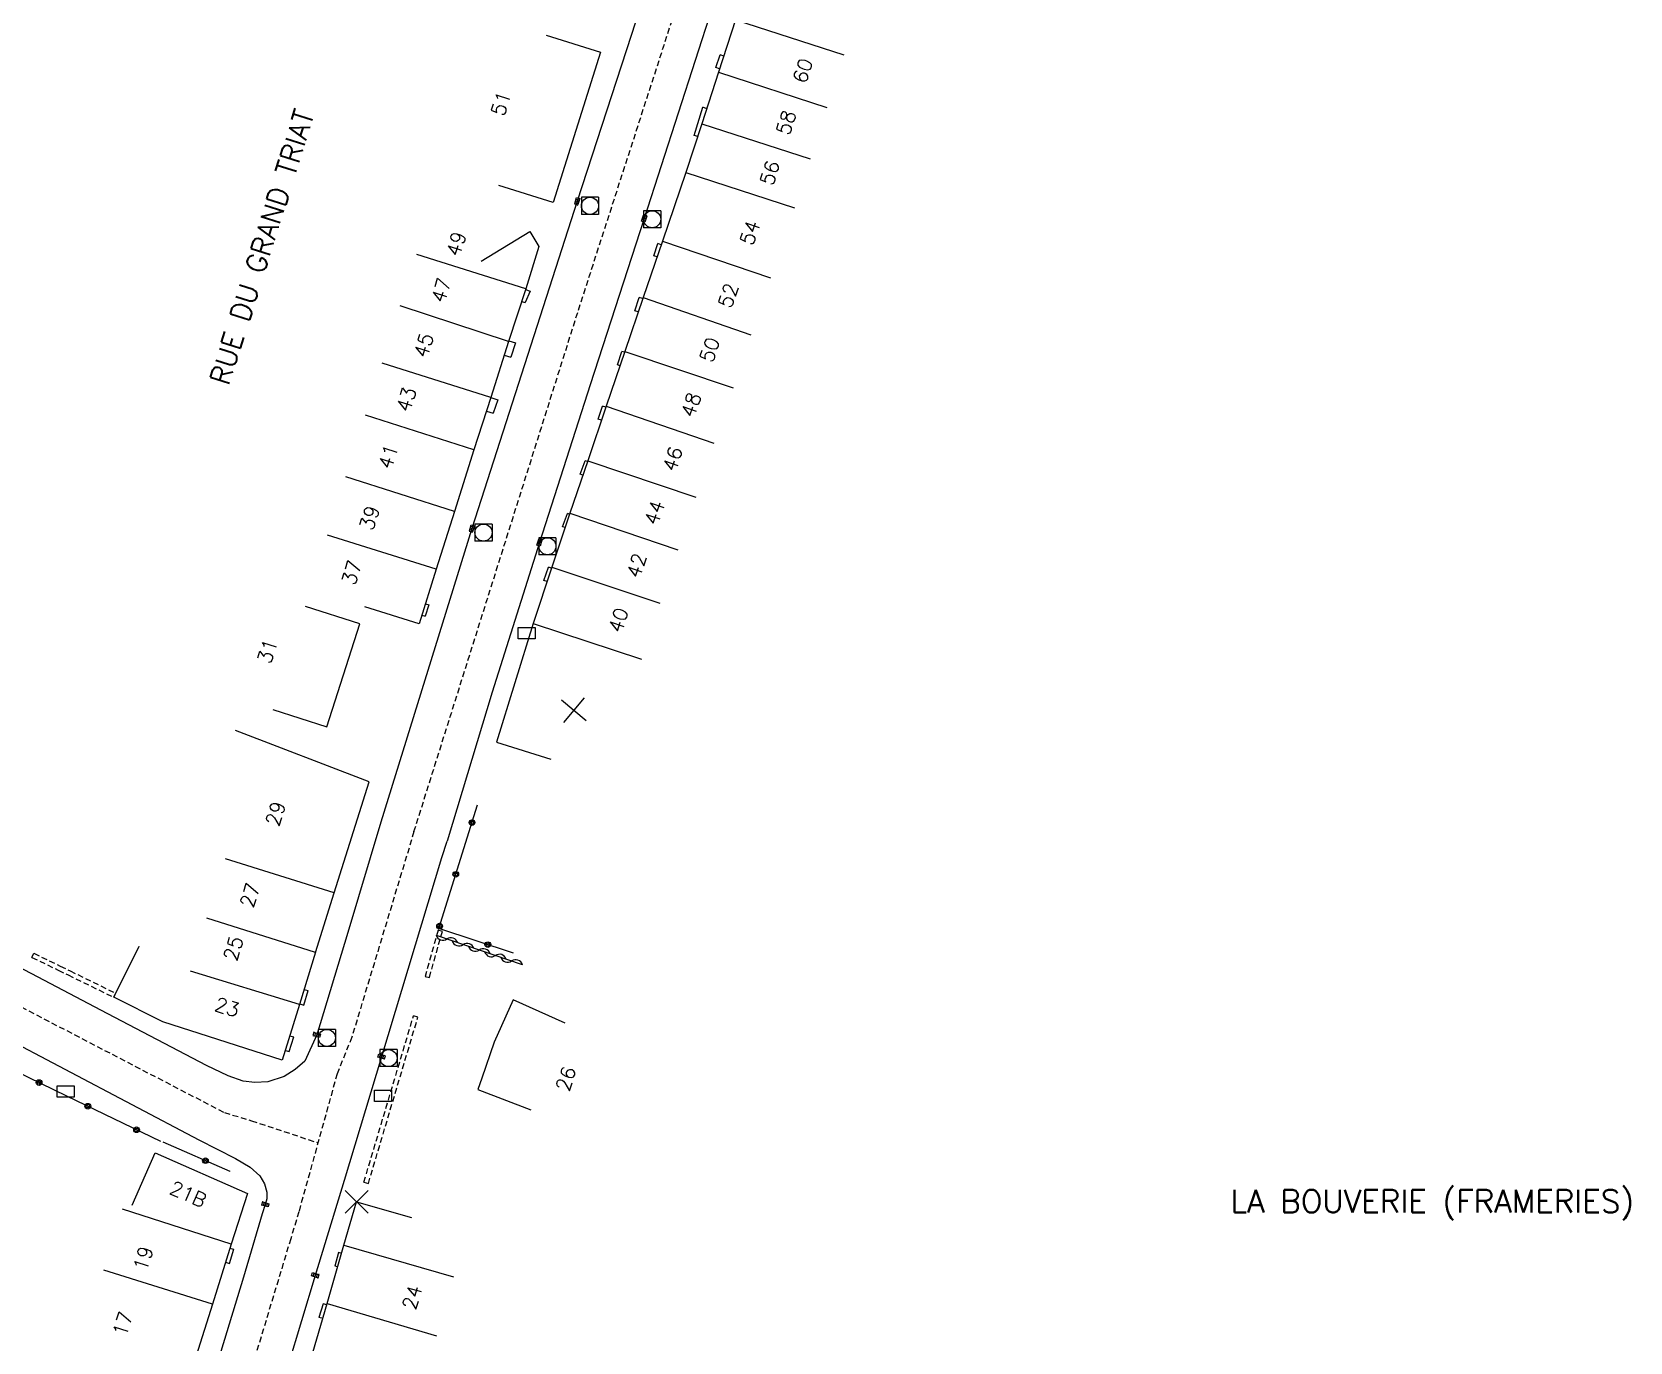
# Model space of a CAD drawing. Header units: millimetres. Extents: x 115000 to 116001, y 121999 to 123001.
# Drawn here: x 115331 to 115471.2, y 122222.1 to 122337 of the extents above; entities that cross this region are included whole.
import ezdxf
from ezdxf.enums import TextEntityAlignment as Align

# ---------------------------------------------------------------- set-up
doc = ezdxf.new("R2010")
doc.units = ezdxf.units.MM
doc.linetypes.add('DASHED', pattern=[0.75, 0.5, -0.25])
doc.layers.get('0').update_dxf_attribs({"linetype": 'CONTINUOUS'})
for name, color, linetype in [('W0001', 6, 'DASHED'), ('W0008', 7, 'CONTINUOUS'), ('W0100', 7, 'CONTINUOUS'), ('W0105', 7, 'CONTINUOUS'), ('W0112', 1, 'DASHED'), ('W0310', 3, 'CONTINUOUS'), ('W0322', 7, 'CONTINUOUS'), ('W0400', 7, 'CONTINUOUS'), ('W0420', 7, 'CONTINUOUS'), ('W0980', 7, 'CONTINUOUS'), ('W0989', 7, 'CONTINUOUS'), ('W0991', 7, 'CONTINUOUS'), ('W1102', 7, 'CONTINUOUS'), ('W1471', 7, 'CONTINUOUS')]:
    doc.layers.add(name, color=color, linetype=linetype)
doc.styles.get("Standard").update_dxf_attribs({"font": 'romans.shx', "width": 0.85})

# ---------------------------------------------------------------- blocks, each defined once
blk = doc.blocks.new('T1471')
at = {"color": 0, "linetype": 'Continuous', "flags": 128}
blk.add_lwpolyline([(-0.75, -0.5), (-0.75, 0.5), (0.75, 0.5), (0.75, -0.5), (-0.75, -0.5)], dxfattribs=at)
blk = doc.blocks.new('t991o')
at = {"color": 0, "linetype": 'Continuous'}
for p, q in [((-1, 1), (1, -1)), ((-1, -1), (1, 1))]:
    blk.add_line(p, q, dxfattribs=at)
blk = doc.blocks.new('T400')
for p, q in [((-0.15, 0.3), (0.15, 0.3)), ((-0.15, -0.25), (-0.15, 0.3)), ((-0.15, 0.15), (0.15, 0.15)), ((-0.15, 0), (0.15, 0)), ((0.15, 0.3), (0.15, -0.25)), ((-0.15, -0.15), (0.15, -0.15)), ((-0.15, -0.25), (-0.15, -0.3)), ((-0.15, -0.3), (0.15, -0.3)), ((0.15, -0.3), (0.15, -0.25))]:
    blk.add_line(p, q)
blk = doc.blocks.new('T420')
for p, q in [((0.75, 0.75), (-0.75, 0.75)), ((-0.75, 0.75), (-0.75, -0.75)), ((0.75, 0.75), (0.75, -0.75)), ((0.75, -0.75), (-0.75, -0.75))]:
    blk.add_line(p, q)
blk.add_ellipse((0, 0), major_axis=(-0.53, 0.53), ratio=1, start_param=3.926991, end_param=10.210176)
blk = doc.blocks.new('t322o')
at = {"color": 0, "linetype": 'Continuous'}
for radius in [0.25, 0.15]:
    blk.add_circle((0, 0), radius, dxfattribs=at)
blk = doc.blocks.new('t310o')
at = {"color": 0, "linetype": 'Continuous'}
for centre, start, end in [((-0.5, 0.38), 216.8699, 323.1304), ((0.5, -0.37), 36.8699, 143.1303)]:
    blk.add_arc(centre, 0.625, start, end, dxfattribs=at)

msp = doc.modelspace()

# ---------------------------------------------------------------- linework, layer by layer
at = {"layer": 'W0001'}
for points in [[(115364.55, 122266.91), (115378.98, 122312.66), (115389.35, 122344.74), (115394.89, 122362.3), (115397.31, 122372.96), (115394.98, 122384.79), (115389.75, 122392.76), (115384.49, 122399.54), (115371.37, 122415.38), (115358.44, 122430.97), (115340.34, 122452.83), (115324.73, 122471.79), (115311.55, 122489.43), (115300.6, 122506.25), (115291.86, 122521.67), (115284.05, 122537.8), (115277.88, 122552.6), (115271.09, 122570.67), (115268.2, 122579.36), (115265.56, 122588.83)], [(115000, 122380.88), (115023.9, 122373.07), (115057.72, 122362.65), (115069.88, 122358.55), (115142, 122339.91), (115152.85, 122335.37), (115173.62, 122329.32), (115181.44, 122327.08), (115187.37, 122325.27), (115192.06, 122323.46), (115196.96, 122321.22), (115205.57, 122316.83), (115221.19, 122308.62), (115247.66, 122294.74), (115282.05, 122276.73), (115324.77, 122254.3), (115347.92, 122242.27), (115350.3, 122241.56), (115356.13, 122239.62)], [(115364.55, 122266.91), (115359.1, 122248.89), (115357.81, 122245.68), (115354.45, 122233.57), (115353.74, 122231.21), (115343.65, 122197.83), (115332.08, 122159.7)]]:
    msp.add_lwpolyline(points, dxfattribs=at)
at = {"layer": 'W0008'}
for points in [[(115407.88, 122375.85), (115406.32, 122375.69), (115404.59, 122375), (115402.49, 122373.26), (115400.89, 122370.63), (115396.69, 122357.67), (115384.75, 122320.7), (115380.02, 122306.09), (115375.56, 122292.28), (115371.41, 122279.14), (115367.45, 122266.08)], [(115387.51, 122348.85), (115383.6, 122336.74), (115378.87, 122322.2), (115369.63, 122293.5), (115361.65, 122267.74)], [(115361.65, 122267.74), (115358.74, 122258.07), (115356.02, 122249.08), (115354.98, 122246.79), (115354.12, 122246.05), (115353.15, 122245.44), (115351.74, 122244.98), (115350.59, 122244.9), (115349.57, 122245.03), (115348.24, 122245.49), (115346.34, 122246.39), (115337.68, 122250.92), (115305.15, 122268.02), (115294.71, 122273.52), (115252.92, 122295.37), (115225.67, 122309.68)], [(115237.9, 122296.43), (115249.87, 122290.2), (115265.98, 122281.77), (115293.35, 122267.39), (115322.13, 122252.28), (115345.69, 122239.89), (115348.89, 122238.25), (115350.17, 122237.49), (115351.03, 122236.73), (115351.45, 122236.01), (115351.65, 122235.3), (115351.64, 122234.71), (115351.5, 122234.22), (115351.24, 122233.38), (115349.6, 122227.84), (115346.88, 122218.92)], [(115335.1, 122159.29), (115337.9, 122168.51), (115339.06, 122172.31), (115339.97, 122175.29), (115341.81, 122181.39), (115342.82, 122184.71), (115344.08, 122188.86), (115348.47, 122203.36), (115348.75, 122204.3), (115351.11, 122212.11), (115355.9, 122228), (115358.45, 122236.33), (115361.72, 122247.2), (115367, 122264.65), (115367.45, 122266.08)]]:
    msp.add_lwpolyline(points, dxfattribs=at)
at = {"layer": 'W0100'}
for points in [[(115405.74, 122361.78), (115400.99, 122363.34), (115398.82, 122356.7), (115397.29, 122351.97), (115395.82, 122347.5), (115394.3, 122342.88), (115392.76, 122338.12), (115391.26, 122333.51), (115389.8, 122328.99), (115388.41, 122324.71), (115386.36, 122318.7), (115384.65, 122313.77), (115383.05, 122309.01), (115381.41, 122304.23), (115379.79, 122299.43), (115378.23, 122294.85), (115376.65, 122290.11), (115375.02, 122285.17), (115371.79, 122274.77), (115376.57, 122273.28)], [(115376.15, 122336.78), (115380.92, 122335.28), (115376.77, 122322.09), (115372, 122323.59)], [(115370.44, 122316.94), (115374.71, 122319.54), (115375.51, 122318.23), (115374.35, 122314.52), (115372.84, 122309.91), (115371.28, 122304.99), (115369.81, 122300.39), (115368.1, 122294.99), (115366.51, 122289.92), (115365, 122285.14), (115360.23, 122286.64)], [(115352.16, 122277.62), (115356.92, 122276.1), (115359.8, 122285.14), (115355.03, 122286.66)], [(115355.92, 122256.32), (115357.55, 122261.53), (115360.61, 122271.27), (115348.88, 122275.79)], [(115355.92, 122256.34), (115354.51, 122251.75), (115353, 122246.87), (115342.52, 122250.24), (115338.21, 122252.39), (115340.44, 122256.86), (115340.44, 122256.86), (115340.44, 122256.86), (115340.44, 122256.86), (115340.44, 122256.86), (115340.44, 122256.86), (115340.44, 122256.86), (115340.44, 122256.86), (115340.44, 122256.86), (115340.44, 122256.86), (115340.44, 122256.86), (115340.44, 122256.86), (115340.44, 122256.86), (115340.44, 122256.86), (115340.44, 122256.86), (115340.44, 122256.86), (115340.44, 122256.86), (115340.44, 122256.86), (115340.44, 122256.86), (115340.44, 122256.86), (115340.44, 122256.86), (115340.44, 122256.86), (115340.44, 122256.86), (115340.44, 122256.86), (115340.44, 122256.86), (115340.44, 122256.86), (115340.44, 122256.86), (115340.44, 122256.86), (115340.44, 122256.86), (115340.44, 122256.86), (115340.44, 122256.86), (115340.44, 122256.86), (115340.44, 122256.86), (115340.44, 122256.86), (115340.44, 122256.86), (115340.44, 122256.86), (115340.44, 122256.86), (115340.44, 122256.86), (115340.44, 122256.86), (115340.44, 122256.86), (115340.44, 122256.86), (115340.44, 122256.86), (115340.44, 122256.86), (115340.44, 122256.86), (115340.44, 122256.86), (115340.44, 122256.86), (115340.44, 122256.86), (115340.44, 122256.86), (115340.44, 122256.86), (115340.44, 122256.86), (115340.44, 122256.86), (115340.44, 122256.86), (115340.44, 122256.86), (115340.44, 122256.86), (115340.44, 122256.86), (115340.44, 122256.86), (115340.44, 122256.86), (115340.44, 122256.86), (115340.44, 122256.86), (115340.44, 122256.86), (115340.44, 122256.86), (115340.44, 122256.86), (115340.44, 122256.86), (115340.44, 122256.86), (115340.44, 122256.86), (115340.44, 122256.86), (115340.44, 122256.86), (115340.44, 122256.86), (115340.44, 122256.86), (115340.44, 122256.86), (115340.44, 122256.86), (115340.44, 122256.86), (115340.44, 122256.86), (115340.44, 122256.86), (115340.44, 122256.86), (115340.44, 122256.86), (115340.44, 122256.86), (115340.44, 122256.86), (115340.44, 122256.86), (115340.44, 122256.86), (115340.44, 122256.86), (115340.44, 122256.86), (115340.44, 122256.86), (115340.44, 122256.86), (115340.44, 122256.86), (115340.44, 122256.86), (115340.44, 122256.86), (115340.44, 122256.86), (115340.44, 122256.86), (115340.44, 122256.86), (115340.44, 122256.86), (115340.44, 122256.86), (115340.44, 122256.86), (115340.44, 122256.86), (115340.44, 122256.86), (115340.44, 122256.86), (115340.44, 122256.86), (115340.44, 122256.86), (115340.44, 122256.86), (115340.44, 122256.86), (115340.44, 122256.86), (115340.44, 122256.86), (115340.44, 122256.86), (115340.44, 122256.86), (115340.44, 122256.86), (115340.44, 122256.86), (115340.44, 122256.86), (115340.44, 122256.86), (115340.44, 122256.86), (115340.44, 122256.86), (115340.44, 122256.86), (115340.44, 122256.86)], [(115377.8, 122250.1), (115373.25, 122252.16), (115371.58, 122248.45), (115370.51, 122245.28), (115370.14, 122244.3), (115374.81, 122242.52), (115374.81, 122242.52), (115374.81, 122242.52), (115374.81, 122242.52), (115374.81, 122242.52), (115374.81, 122242.52), (115374.81, 122242.52), (115374.81, 122242.52), (115374.81, 122242.52), (115374.81, 122242.52), (115374.81, 122242.52), (115374.81, 122242.52), (115374.81, 122242.52), (115374.81, 122242.52), (115374.81, 122242.52), (115374.81, 122242.52), (115374.81, 122242.52), (115374.81, 122242.52), (115374.81, 122242.52), (115374.81, 122242.52), (115374.81, 122242.52), (115374.81, 122242.52), (115374.81, 122242.52), (115374.81, 122242.52), (115374.81, 122242.52), (115374.81, 122242.52), (115374.81, 122242.52), (115374.81, 122242.52), (115374.81, 122242.52), (115374.81, 122242.52), (115374.81, 122242.52), (115374.81, 122242.52), (115374.81, 122242.52), (115374.81, 122242.52), (115374.81, 122242.52), (115374.81, 122242.52), (115374.81, 122242.52), (115374.81, 122242.52), (115374.81, 122242.52), (115374.81, 122242.52), (115374.81, 122242.52), (115374.81, 122242.52), (115374.81, 122242.52), (115374.81, 122242.52), (115374.81, 122242.52), (115374.81, 122242.52), (115374.81, 122242.52), (115374.81, 122242.52), (115374.81, 122242.52), (115374.81, 122242.52), (115374.81, 122242.52), (115374.81, 122242.52), (115374.81, 122242.52), (115374.81, 122242.52), (115374.81, 122242.52), (115374.81, 122242.52), (115374.81, 122242.52), (115374.81, 122242.52), (115374.81, 122242.52), (115374.81, 122242.52), (115374.81, 122242.52), (115374.81, 122242.52), (115374.81, 122242.52), (115374.81, 122242.52), (115374.81, 122242.52), (115374.81, 122242.52), (115374.81, 122242.52), (115374.81, 122242.52), (115374.81, 122242.52), (115374.81, 122242.52), (115374.81, 122242.52), (115374.81, 122242.52), (115374.81, 122242.52), (115374.81, 122242.52), (115374.81, 122242.52), (115374.81, 122242.52), (115374.81, 122242.52), (115374.81, 122242.52), (115374.81, 122242.52), (115374.81, 122242.52), (115374.81, 122242.52), (115374.81, 122242.52), (115374.81, 122242.52), (115374.81, 122242.52), (115374.81, 122242.52), (115374.81, 122242.52), (115374.81, 122242.52), (115374.81, 122242.52), (115374.81, 122242.52), (115374.81, 122242.52), (115374.81, 122242.52), (115374.81, 122242.52), (115374.81, 122242.52), (115374.81, 122242.52), (115374.81, 122242.52), (115374.81, 122242.52), (115374.81, 122242.52), (115374.81, 122242.52), (115374.81, 122242.52), (115374.81, 122242.52), (115374.81, 122242.52), (115374.81, 122242.52), (115374.81, 122242.52), (115374.81, 122242.52), (115374.81, 122242.52), (115374.81, 122242.52), (115374.81, 122242.52), (115374.81, 122242.52), (115374.81, 122242.52), (115374.81, 122242.52), (115374.81, 122242.52), (115374.81, 122242.52), (115374.81, 122242.52), (115374.81, 122242.52), (115374.81, 122242.52)], [(115339.84, 122234.15), (115341.84, 122238.73), (115349.94, 122235.18), (115348.51, 122230.73), (115346.88, 122225.48), (115344.2, 122216.95), (115341.42, 122208.01), (115340.04, 122203.68), (115338.76, 122199.77), (115337.61, 122196.06), (115336.42, 122192.28), (115335.19, 122188.33), (115334.02, 122184.55), (115332.79, 122180.63), (115329.2, 122168.96), (115326.67, 122160.69)], [(115355.47, 122220.53), (115356.94, 122225.53), (115358.41, 122230.64), (115359.52, 122234.45), (115364.32, 122233.06), (115364.32, 122233.06), (115364.32, 122233.06), (115364.32, 122233.06), (115364.32, 122233.06), (115364.32, 122233.06), (115364.32, 122233.06), (115364.32, 122233.06), (115364.32, 122233.06), (115364.32, 122233.06), (115364.32, 122233.06), (115364.32, 122233.06), (115364.32, 122233.06), (115364.32, 122233.06), (115364.32, 122233.06), (115364.32, 122233.06), (115364.32, 122233.06), (115364.32, 122233.06), (115364.32, 122233.06), (115364.32, 122233.06), (115364.32, 122233.06), (115364.32, 122233.06), (115364.32, 122233.06), (115364.32, 122233.06), (115364.32, 122233.06), (115364.32, 122233.06), (115364.32, 122233.06), (115364.32, 122233.06), (115364.32, 122233.06), (115364.32, 122233.06), (115364.32, 122233.06), (115364.32, 122233.06), (115364.32, 122233.06), (115364.32, 122233.06), (115364.32, 122233.06), (115364.32, 122233.06), (115364.32, 122233.06), (115364.32, 122233.06), (115364.32, 122233.06), (115364.32, 122233.06), (115364.32, 122233.06), (115364.32, 122233.06), (115364.32, 122233.06), (115364.32, 122233.06), (115364.32, 122233.06), (115364.32, 122233.06), (115364.32, 122233.06), (115364.32, 122233.06), (115364.32, 122233.06), (115364.32, 122233.06), (115364.32, 122233.06), (115364.32, 122233.06), (115364.32, 122233.06), (115364.32, 122233.06), (115364.32, 122233.06), (115364.32, 122233.06), (115364.32, 122233.06), (115364.32, 122233.06), (115364.32, 122233.06), (115364.32, 122233.06), (115364.32, 122233.06), (115364.32, 122233.06), (115364.32, 122233.06), (115364.32, 122233.06), (115364.32, 122233.06), (115364.32, 122233.06), (115364.32, 122233.06), (115364.32, 122233.06), (115364.32, 122233.06), (115364.32, 122233.06), (115364.32, 122233.06), (115364.32, 122233.06), (115364.32, 122233.06), (115364.32, 122233.06), (115364.32, 122233.06), (115364.32, 122233.06), (115364.32, 122233.06), (115364.32, 122233.06), (115364.32, 122233.06), (115364.32, 122233.06), (115364.32, 122233.06), (115364.32, 122233.06), (115364.32, 122233.06), (115364.32, 122233.06), (115364.32, 122233.06), (115364.32, 122233.06), (115364.32, 122233.06), (115364.32, 122233.06), (115364.32, 122233.06), (115364.32, 122233.06), (115364.32, 122233.06), (115364.32, 122233.06), (115364.32, 122233.06), (115364.32, 122233.06), (115364.32, 122233.06), (115364.32, 122233.06), (115364.32, 122233.06), (115364.32, 122233.06), (115364.32, 122233.06), (115364.32, 122233.06), (115364.32, 122233.06), (115364.32, 122233.06), (115364.32, 122233.06), (115364.32, 122233.06)]]:
    msp.add_lwpolyline(points, dxfattribs=at)
at = {"layer": 'W0105'}
for p, q in [((115391.02, 122333.92), (115391.41, 122335.04)), ((115391.35, 122333.81), (115391.02, 122333.92)), ((115391.72, 122334.94), (115391.41, 122335.04)), ((115389.14, 122327.98), (115389.88, 122330.44)), ((115390.23, 122330.32), (115389.88, 122330.44)), ((115389.44, 122327.89), (115389.14, 122327.98)), ((115385.6, 122317.42), (115385.93, 122318.49)), ((115386.25, 122318.38), (115385.93, 122318.49)), ((115385.88, 122317.32), (115385.6, 122317.42)), ((115374.74, 122314.32), (115374.3, 122313.32)), ((115374.33, 122314.46), (115374.74, 122314.32)), ((115373.99, 122313.42), (115374.3, 122313.32)), ((115383.94, 122312.6), (115384.32, 122313.75)), ((115384.61, 122313.66), (115384.32, 122313.75)), ((115384.23, 122312.51), (115383.94, 122312.6)), ((115372.46, 122308.71), (115373.04, 122308.52)), ((115372.86, 122309.97), (115373.45, 122309.78)), ((115373.45, 122309.78), (115373.04, 122308.52)), ((115382.4, 122307.84), (115382.79, 122309.03)), ((115383.03, 122308.95), (115382.79, 122309.03)), ((115382.63, 122307.76), (115382.4, 122307.84)), ((115371.28, 122304.99), (115371.9, 122304.79)), ((115371.9, 122304.79), (115371.49, 122303.6)), ((115370.9, 122303.79), (115371.49, 122303.6)), ((115380.7, 122303.1), (115381.08, 122304.24)), ((115381, 122303), (115380.7, 122303.1)), ((115381.38, 122304.14), (115381.08, 122304.24)), ((115379.13, 122298.25), (115379.56, 122299.44)), ((115379.77, 122299.37), (115379.56, 122299.44)), ((115379.79, 122299.43), (115379.79, 122299.43)), ((115379.36, 122298.17), (115379.13, 122298.25)), ((115377.59, 122293.65), (115378.01, 122294.82)), ((115378.2, 122294.76), (115378.01, 122294.82)), ((115377.81, 122293.58), (115377.59, 122293.65)), ((115375.95, 122288.93), (115376.36, 122290.1)), ((115376.62, 122290.02), (115376.36, 122290.1)), ((115376.23, 122288.84), (115375.95, 122288.93)), ((115365.86, 122286.8), (115365.53, 122285.81)), ((115365.56, 122286.9), (115365.86, 122286.8)), ((115365.24, 122285.9), (115365.53, 122285.81)), ((115354.9, 122251.7), (115355.28, 122252.97)), ((115354.93, 122253.07), (115355.28, 122252.97)), ((115354.53, 122251.81), (115354.9, 122251.7)), ((115353.59, 122247.63), (115354, 122248.9)), ((115353.66, 122249.01), (115354, 122248.9)), ((115353.28, 122247.73), (115353.59, 122247.63)), ((115348.38, 122229.04), (115348.75, 122230.29)), ((115348.41, 122230.39), (115348.75, 122230.29)), ((115348.01, 122229.15), (115348.38, 122229.04)), ((115357.92, 122229.99), (115357.6, 122228.8)), ((115357.85, 122228.73), (115357.6, 122228.8)), ((115358.22, 122229.91), (115357.92, 122229.99)), ((115356.58, 122225.51), (115356.2, 122224.31)), ((115356.9, 122225.41), (115356.58, 122225.51)), ((115356.57, 122224.2), (115356.2, 122224.31))]:
    msp.add_line(p, q, dxfattribs=at)
at = {"layer": 'W0112'}
for p, q in [((115366.66, 122258.26), (115365.52, 122254.22)), ((115365.52, 122254.22), (115365.9, 122254.12))]:
    msp.add_line(p, q, dxfattribs=at)
for points in [[(115365.9, 122254.12), (115367.04, 122258.15), (115366.66, 122258.26)], [(115331.04, 122255.88), (115331.21, 122256.24), (115333.52, 122255.12), (115334.38, 122254.7), (115338.38, 122252.74), (115338.21, 122252.38), (115338.21, 122252.38), (115338.21, 122252.38), (115338.21, 122252.38), (115338.21, 122252.38), (115338.21, 122252.38), (115338.21, 122252.38), (115338.21, 122252.38), (115338.21, 122252.38), (115338.21, 122252.38), (115338.21, 122252.38), (115338.21, 122252.38), (115338.21, 122252.38), (115338.21, 122252.38), (115338.21, 122252.38), (115338.21, 122252.38), (115338.21, 122252.38), (115338.21, 122252.38), (115338.21, 122252.38), (115338.21, 122252.38), (115338.21, 122252.38), (115338.21, 122252.38), (115338.21, 122252.38), (115338.21, 122252.38), (115338.21, 122252.38), (115338.21, 122252.38), (115338.21, 122252.38), (115338.21, 122252.38), (115338.21, 122252.38), (115338.21, 122252.38), (115338.21, 122252.38), (115338.21, 122252.38), (115338.21, 122252.38), (115338.21, 122252.38), (115338.21, 122252.38), (115338.21, 122252.38), (115338.21, 122252.38), (115338.21, 122252.38), (115338.21, 122252.38), (115338.21, 122252.38), (115338.21, 122252.38), (115338.21, 122252.38), (115338.21, 122252.38), (115338.21, 122252.38), (115338.21, 122252.38), (115338.21, 122252.38), (115338.21, 122252.38), (115338.21, 122252.38), (115338.21, 122252.38), (115338.21, 122252.38), (115338.21, 122252.38), (115338.21, 122252.38), (115338.21, 122252.38), (115338.21, 122252.38), (115338.21, 122252.38), (115338.21, 122252.38), (115338.21, 122252.38), (115338.21, 122252.38), (115338.21, 122252.38), (115338.21, 122252.38), (115338.21, 122252.38), (115338.21, 122252.38), (115338.21, 122252.38), (115338.21, 122252.38), (115338.21, 122252.38), (115338.21, 122252.38), (115338.21, 122252.38), (115338.21, 122252.38), (115338.21, 122252.38), (115338.21, 122252.38), (115338.21, 122252.38), (115338.21, 122252.38), (115338.21, 122252.38), (115338.21, 122252.38), (115338.21, 122252.38), (115338.21, 122252.38), (115338.21, 122252.38), (115338.21, 122252.38), (115338.21, 122252.38), (115338.21, 122252.38), (115338.21, 122252.38), (115338.21, 122252.38), (115338.21, 122252.38), (115338.21, 122252.38), (115338.21, 122252.38), (115338.21, 122252.38), (115338.21, 122252.38), (115338.21, 122252.38), (115338.21, 122252.38), (115338.21, 122252.38), (115338.21, 122252.38), (115338.21, 122252.38), (115338.21, 122252.38), (115338.21, 122252.38), (115338.21, 122252.38), (115338.21, 122252.38), (115338.21, 122252.38), (115338.21, 122252.38), (115338.21, 122252.38), (115338.21, 122252.38), (115338.21, 122252.38), (115338.21, 122252.38), (115338.21, 122252.38), (115338.21, 122252.38), (115338.21, 122252.38), (115338.21, 122252.38), (115338.21, 122252.38), (115338.21, 122252.38), (115338.21, 122252.38), (115338.21, 122252.38), (115338.21, 122252.38), (115338.21, 122252.38), (115338.21, 122252.38), (115338.21, 122252.38), (115338.21, 122252.38)], [(115331.04, 122255.88), (115333.35, 122254.76), (115334.2, 122254.34), (115338.21, 122252.38), (115338.21, 122252.38), (115338.21, 122252.38), (115338.21, 122252.38), (115338.21, 122252.38), (115338.21, 122252.38), (115338.21, 122252.38), (115338.21, 122252.38), (115338.21, 122252.38), (115338.21, 122252.38), (115338.21, 122252.38), (115338.21, 122252.38), (115338.21, 122252.38), (115338.21, 122252.38), (115338.21, 122252.38), (115338.21, 122252.38), (115338.21, 122252.38), (115338.21, 122252.38), (115338.21, 122252.38), (115338.21, 122252.38), (115338.21, 122252.38), (115338.21, 122252.38), (115338.21, 122252.38), (115338.21, 122252.38), (115338.21, 122252.38), (115338.21, 122252.38), (115338.21, 122252.38), (115338.21, 122252.38), (115338.21, 122252.38), (115338.21, 122252.38), (115338.21, 122252.38), (115338.21, 122252.38), (115338.21, 122252.38), (115338.21, 122252.38), (115338.21, 122252.38), (115338.21, 122252.38), (115338.21, 122252.38), (115338.21, 122252.38), (115338.21, 122252.38), (115338.21, 122252.38), (115338.21, 122252.38), (115338.21, 122252.38), (115338.21, 122252.38), (115338.21, 122252.38), (115338.21, 122252.38), (115338.21, 122252.38), (115338.21, 122252.38), (115338.21, 122252.38), (115338.21, 122252.38), (115338.21, 122252.38), (115338.21, 122252.38), (115338.21, 122252.38), (115338.21, 122252.38), (115338.21, 122252.38), (115338.21, 122252.38), (115338.21, 122252.38), (115338.21, 122252.38), (115338.21, 122252.38), (115338.21, 122252.38), (115338.21, 122252.38), (115338.21, 122252.38), (115338.21, 122252.38), (115338.21, 122252.38), (115338.21, 122252.38), (115338.21, 122252.38), (115338.21, 122252.38), (115338.21, 122252.38), (115338.21, 122252.38), (115338.21, 122252.38), (115338.21, 122252.38), (115338.21, 122252.38), (115338.21, 122252.38), (115338.21, 122252.38), (115338.21, 122252.38), (115338.21, 122252.38), (115338.21, 122252.38), (115338.21, 122252.38), (115338.21, 122252.38), (115338.21, 122252.38), (115338.21, 122252.38), (115338.21, 122252.38), (115338.21, 122252.38), (115338.21, 122252.38), (115338.21, 122252.38), (115338.21, 122252.38), (115338.21, 122252.38), (115338.21, 122252.38), (115338.21, 122252.38), (115338.21, 122252.38), (115338.21, 122252.38), (115338.21, 122252.38), (115338.21, 122252.38), (115338.21, 122252.38), (115338.21, 122252.38), (115338.21, 122252.38), (115338.21, 122252.38), (115338.21, 122252.38), (115338.21, 122252.38), (115338.21, 122252.38), (115338.21, 122252.38), (115338.21, 122252.38), (115338.21, 122252.38), (115338.21, 122252.38), (115338.21, 122252.38), (115338.21, 122252.38), (115338.21, 122252.38), (115338.21, 122252.38), (115338.21, 122252.38), (115338.21, 122252.38), (115338.21, 122252.38), (115338.21, 122252.38), (115338.21, 122252.38), (115338.21, 122252.38), (115338.21, 122252.38), (115338.21, 122252.38), (115338.21, 122252.38), (115338.21, 122252.38)], [(115360.16, 122236.17), (115364.51, 122250.75), (115364.51, 122250.75), (115364.51, 122250.75), (115364.51, 122250.75), (115364.51, 122250.75), (115364.51, 122250.75), (115364.51, 122250.75), (115364.51, 122250.75), (115364.51, 122250.75), (115364.51, 122250.75), (115364.51, 122250.75), (115364.51, 122250.75), (115364.51, 122250.75), (115364.51, 122250.75), (115364.51, 122250.75), (115364.51, 122250.75), (115364.51, 122250.75), (115364.51, 122250.75), (115364.51, 122250.75), (115364.51, 122250.75), (115364.51, 122250.75), (115364.51, 122250.75), (115364.51, 122250.75), (115364.51, 122250.75), (115364.51, 122250.75), (115364.51, 122250.75), (115364.51, 122250.75), (115364.51, 122250.75), (115364.51, 122250.75), (115364.51, 122250.75), (115364.51, 122250.75), (115364.51, 122250.75), (115364.51, 122250.75), (115364.51, 122250.75), (115364.51, 122250.75), (115364.51, 122250.75), (115364.51, 122250.75), (115364.51, 122250.75), (115364.51, 122250.75), (115364.51, 122250.75), (115364.51, 122250.75), (115364.51, 122250.75), (115364.51, 122250.75), (115364.51, 122250.75), (115364.51, 122250.75), (115364.51, 122250.75), (115364.51, 122250.75), (115364.51, 122250.75), (115364.51, 122250.75), (115364.51, 122250.75), (115364.51, 122250.75), (115364.51, 122250.75), (115364.51, 122250.75), (115364.51, 122250.75), (115364.51, 122250.75), (115364.51, 122250.75), (115364.51, 122250.75), (115364.51, 122250.75), (115364.51, 122250.75), (115364.51, 122250.75), (115364.51, 122250.75), (115364.51, 122250.75), (115364.51, 122250.75), (115364.51, 122250.75), (115364.51, 122250.75), (115364.51, 122250.75), (115364.51, 122250.75), (115364.51, 122250.75), (115364.51, 122250.75), (115364.51, 122250.75), (115364.51, 122250.75), (115364.51, 122250.75), (115364.51, 122250.75), (115364.51, 122250.75), (115364.51, 122250.75), (115364.51, 122250.75), (115364.51, 122250.75), (115364.51, 122250.75), (115364.51, 122250.75), (115364.51, 122250.75), (115364.51, 122250.75), (115364.51, 122250.75), (115364.51, 122250.75), (115364.51, 122250.75), (115364.51, 122250.75), (115364.51, 122250.75), (115364.51, 122250.75), (115364.51, 122250.75), (115364.51, 122250.75), (115364.51, 122250.75), (115364.51, 122250.75), (115364.51, 122250.75), (115364.51, 122250.75), (115364.51, 122250.75), (115364.51, 122250.75), (115364.51, 122250.75), (115364.51, 122250.75), (115364.51, 122250.75), (115364.51, 122250.75), (115364.51, 122250.75), (115364.51, 122250.75), (115364.51, 122250.75), (115364.51, 122250.75), (115364.51, 122250.75), (115364.51, 122250.75), (115364.51, 122250.75), (115364.51, 122250.75), (115364.51, 122250.75), (115364.51, 122250.75), (115364.51, 122250.75), (115364.51, 122250.75), (115364.51, 122250.75), (115364.51, 122250.75), (115364.51, 122250.75), (115364.51, 122250.75), (115364.51, 122250.75), (115364.51, 122250.75), (115364.51, 122250.75), (115364.51, 122250.75)], [(115360.16, 122236.17), (115360.55, 122236.05), (115364.89, 122250.63), (115364.51, 122250.75), (115364.51, 122250.75), (115364.51, 122250.75), (115364.51, 122250.75), (115364.51, 122250.75), (115364.51, 122250.75), (115364.51, 122250.75), (115364.51, 122250.75), (115364.51, 122250.75), (115364.51, 122250.75), (115364.51, 122250.75), (115364.51, 122250.75), (115364.51, 122250.75), (115364.51, 122250.75), (115364.51, 122250.75), (115364.51, 122250.75), (115364.51, 122250.75), (115364.51, 122250.75), (115364.51, 122250.75), (115364.51, 122250.75), (115364.51, 122250.75), (115364.51, 122250.75), (115364.51, 122250.75), (115364.51, 122250.75), (115364.51, 122250.75), (115364.51, 122250.75), (115364.51, 122250.75), (115364.51, 122250.75), (115364.51, 122250.75), (115364.51, 122250.75), (115364.51, 122250.75), (115364.51, 122250.75), (115364.51, 122250.75), (115364.51, 122250.75), (115364.51, 122250.75), (115364.51, 122250.75), (115364.51, 122250.75), (115364.51, 122250.75), (115364.51, 122250.75), (115364.51, 122250.75), (115364.51, 122250.75), (115364.51, 122250.75), (115364.51, 122250.75), (115364.51, 122250.75), (115364.51, 122250.75), (115364.51, 122250.75), (115364.51, 122250.75), (115364.51, 122250.75), (115364.51, 122250.75), (115364.51, 122250.75), (115364.51, 122250.75), (115364.51, 122250.75), (115364.51, 122250.75), (115364.51, 122250.75), (115364.51, 122250.75), (115364.51, 122250.75), (115364.51, 122250.75), (115364.51, 122250.75), (115364.51, 122250.75), (115364.51, 122250.75), (115364.51, 122250.75), (115364.51, 122250.75), (115364.51, 122250.75), (115364.51, 122250.75), (115364.51, 122250.75), (115364.51, 122250.75), (115364.51, 122250.75), (115364.51, 122250.75), (115364.51, 122250.75), (115364.51, 122250.75), (115364.51, 122250.75), (115364.51, 122250.75), (115364.51, 122250.75), (115364.51, 122250.75), (115364.51, 122250.75), (115364.51, 122250.75), (115364.51, 122250.75), (115364.51, 122250.75), (115364.51, 122250.75), (115364.51, 122250.75), (115364.51, 122250.75), (115364.51, 122250.75), (115364.51, 122250.75), (115364.51, 122250.75), (115364.51, 122250.75), (115364.51, 122250.75), (115364.51, 122250.75), (115364.51, 122250.75), (115364.51, 122250.75), (115364.51, 122250.75), (115364.51, 122250.75), (115364.51, 122250.75), (115364.51, 122250.75), (115364.51, 122250.75), (115364.51, 122250.75), (115364.51, 122250.75), (115364.51, 122250.75), (115364.51, 122250.75), (115364.51, 122250.75), (115364.51, 122250.75), (115364.51, 122250.75), (115364.51, 122250.75), (115364.51, 122250.75), (115364.51, 122250.75), (115364.51, 122250.75), (115364.51, 122250.75), (115364.51, 122250.75), (115364.51, 122250.75), (115364.51, 122250.75), (115364.51, 122250.75), (115364.51, 122250.75), (115364.51, 122250.75), (115364.51, 122250.75), (115364.51, 122250.75), (115364.51, 122250.75), (115364.51, 122250.75), (115364.51, 122250.75)]]:
    msp.add_lwpolyline(points, dxfattribs=at)
at = {"layer": 'W0310'}
for points in [[(115374.07, 122255.24), (115374.07, 122255.24), (115374.07, 122255.24), (115374.07, 122255.24), (115374.07, 122255.24), (115374.07, 122255.24), (115374.07, 122255.24), (115374.07, 122255.24), (115374.07, 122255.24), (115374.07, 122255.24), (115374.07, 122255.24), (115374.07, 122255.24), (115374.07, 122255.24), (115374.07, 122255.24), (115374.07, 122255.24), (115374.07, 122255.24), (115374.07, 122255.24), (115374.07, 122255.24), (115374.07, 122255.24), (115366.62, 122257.78)], [(115374.07, 122255.24), (115374.07, 122255.24), (115374.07, 122255.24), (115374.07, 122255.24), (115374.07, 122255.24), (115374.07, 122255.24), (115374.07, 122255.24), (115374.07, 122255.24), (115374.07, 122255.24), (115374.07, 122255.24), (115374.07, 122255.24), (115374.07, 122255.24), (115374.07, 122255.24), (115374.07, 122255.24), (115374.07, 122255.24), (115374.07, 122255.24), (115374.07, 122255.24), (115374.07, 122255.24), (115374.07, 122255.24), (115374.07, 122255.24), (115374.07, 122255.24), (115374.07, 122255.24), (115374.07, 122255.24), (115374.07, 122255.24), (115374.07, 122255.24), (115374.07, 122255.24), (115374.07, 122255.24), (115374.07, 122255.24), (115374.07, 122255.24), (115374.07, 122255.24), (115374.07, 122255.24), (115374.07, 122255.24), (115374.07, 122255.24), (115374.07, 122255.24), (115374.07, 122255.24), (115374.07, 122255.24), (115374.07, 122255.24), (115374.07, 122255.24), (115374.07, 122255.24), (115374.07, 122255.24), (115374.07, 122255.24), (115374.07, 122255.24), (115374.07, 122255.24), (115374.07, 122255.24), (115374.07, 122255.24), (115374.07, 122255.24), (115374.07, 122255.24), (115374.07, 122255.24), (115374.07, 122255.24), (115374.07, 122255.24), (115374.07, 122255.24), (115374.07, 122255.24), (115374.07, 122255.24), (115374.07, 122255.24), (115374.07, 122255.24), (115374.07, 122255.24), (115374.07, 122255.24), (115374.07, 122255.24), (115374.07, 122255.24), (115374.07, 122255.24), (115374.07, 122255.24), (115374.07, 122255.24), (115374.07, 122255.24), (115374.07, 122255.24), (115374.07, 122255.24), (115374.07, 122255.24), (115374.07, 122255.24), (115374.07, 122255.24), (115374.07, 122255.24), (115374.07, 122255.24), (115374.07, 122255.24), (115374.07, 122255.24), (115374.07, 122255.24), (115374.07, 122255.24), (115374.07, 122255.24), (115374.07, 122255.24), (115374.07, 122255.24), (115374.07, 122255.24), (115374.07, 122255.24), (115374.07, 122255.24), (115374.07, 122255.24), (115374.07, 122255.24), (115374.07, 122255.24), (115374.07, 122255.24), (115374.07, 122255.24), (115374.07, 122255.24), (115374.07, 122255.24), (115374.07, 122255.24), (115374.07, 122255.24), (115374.07, 122255.24), (115374.07, 122255.24), (115374.07, 122255.24), (115374.07, 122255.24), (115374.07, 122255.24), (115374.07, 122255.24), (115374.07, 122255.24), (115374.07, 122255.24), (115374.07, 122255.24), (115374.07, 122255.24), (115374.07, 122255.24), (115374.07, 122255.24)]]:
    msp.add_lwpolyline(points, dxfattribs=at)
at = {"layer": 'W0322'}
for points in [[(115373.28, 122256.26), (115366.73, 122258.42), (115370.13, 122269.26)], [(115368.64, 122264.58), (115368.64, 122264.58), (115368.64, 122264.58), (115368.64, 122264.58), (115368.64, 122264.58), (115368.64, 122264.58), (115368.64, 122264.58), (115368.64, 122264.58), (115368.64, 122264.58), (115368.64, 122264.58), (115368.64, 122264.58), (115368.64, 122264.58), (115368.64, 122264.58), (115368.64, 122264.58), (115368.64, 122264.58), (115368.64, 122264.58), (115368.64, 122264.58), (115368.64, 122264.58), (115368.64, 122264.58), (115368.64, 122264.58), (115368.64, 122264.58), (115368.64, 122264.58), (115368.64, 122264.58), (115368.64, 122264.58), (115368.64, 122264.58), (115368.64, 122264.58), (115368.64, 122264.58), (115368.64, 122264.58), (115368.64, 122264.58), (115368.64, 122264.58), (115368.64, 122264.58), (115368.64, 122264.58), (115368.64, 122264.58), (115368.64, 122264.58), (115368.64, 122264.58), (115368.64, 122264.58), (115368.64, 122264.58), (115368.64, 122264.58), (115368.64, 122264.58), (115368.64, 122264.58), (115368.64, 122264.58), (115368.64, 122264.58), (115368.64, 122264.58), (115368.64, 122264.58), (115368.64, 122264.58), (115368.64, 122264.58), (115368.64, 122264.58), (115368.64, 122264.58), (115368.64, 122264.58), (115368.64, 122264.58), (115368.64, 122264.58), (115368.64, 122264.58), (115368.64, 122264.58), (115368.64, 122264.58), (115368.64, 122264.58), (115368.64, 122264.58), (115368.64, 122264.58), (115368.64, 122264.58), (115368.64, 122264.58), (115368.64, 122264.58), (115368.64, 122264.58), (115368.64, 122264.58), (115368.64, 122264.58), (115368.64, 122264.58), (115368.64, 122264.58), (115368.64, 122264.58), (115368.64, 122264.58), (115368.64, 122264.58), (115368.64, 122264.58), (115368.64, 122264.58), (115368.64, 122264.58), (115368.64, 122264.58), (115368.64, 122264.58), (115368.64, 122264.58), (115368.64, 122264.58), (115368.64, 122264.58), (115368.64, 122264.58), (115368.64, 122264.58), (115368.64, 122264.58), (115368.64, 122264.58), (115368.64, 122264.58), (115368.64, 122264.58), (115368.64, 122264.58), (115368.64, 122264.58), (115368.64, 122264.58), (115368.64, 122264.58), (115368.64, 122264.58), (115368.64, 122264.58), (115368.64, 122264.58), (115368.64, 122264.58), (115368.64, 122264.58), (115368.64, 122264.58), (115368.64, 122264.58), (115368.64, 122264.58), (115368.64, 122264.58), (115368.64, 122264.58), (115368.64, 122264.58), (115368.64, 122264.58), (115368.64, 122264.58), (115368.64, 122264.58), (115368.64, 122264.58)], [(115342.35, 122239.72), (115334.11, 122243.71), (115326.21, 122247.54)], [(115348.43, 122237.1), (115348.43, 122237.1), (115348.43, 122237.1), (115348.43, 122237.1), (115348.43, 122237.1), (115348.43, 122237.1), (115348.43, 122237.1), (115348.43, 122237.1), (115348.43, 122237.1), (115348.43, 122237.1), (115348.43, 122237.1), (115348.43, 122237.1), (115348.43, 122237.1), (115348.43, 122237.1), (115348.43, 122237.1), (115348.43, 122237.1), (115348.43, 122237.1), (115348.43, 122237.1), (115348.43, 122237.1), (115342.55, 122239.67)], [(115348.43, 122237.1), (115348.43, 122237.1), (115348.43, 122237.1), (115348.43, 122237.1), (115348.43, 122237.1), (115348.43, 122237.1), (115348.43, 122237.1), (115348.43, 122237.1), (115348.43, 122237.1), (115348.43, 122237.1), (115348.43, 122237.1), (115348.43, 122237.1), (115348.43, 122237.1), (115348.43, 122237.1), (115348.43, 122237.1), (115348.43, 122237.1), (115348.43, 122237.1), (115348.43, 122237.1), (115348.43, 122237.1), (115348.43, 122237.1), (115348.43, 122237.1), (115348.43, 122237.1), (115348.43, 122237.1), (115348.43, 122237.1), (115348.43, 122237.1), (115348.43, 122237.1), (115348.43, 122237.1), (115348.43, 122237.1), (115348.43, 122237.1), (115348.43, 122237.1), (115348.43, 122237.1), (115348.43, 122237.1), (115348.43, 122237.1), (115348.43, 122237.1), (115348.43, 122237.1), (115348.43, 122237.1), (115348.43, 122237.1), (115348.43, 122237.1), (115348.43, 122237.1), (115348.43, 122237.1), (115348.43, 122237.1), (115348.43, 122237.1), (115348.43, 122237.1), (115348.43, 122237.1), (115348.43, 122237.1), (115348.43, 122237.1), (115348.43, 122237.1), (115348.43, 122237.1), (115348.43, 122237.1), (115348.43, 122237.1), (115348.43, 122237.1), (115348.43, 122237.1), (115348.43, 122237.1), (115348.43, 122237.1), (115348.43, 122237.1), (115348.43, 122237.1), (115348.43, 122237.1), (115348.43, 122237.1), (115348.43, 122237.1), (115348.43, 122237.1), (115348.43, 122237.1), (115348.43, 122237.1), (115348.43, 122237.1), (115348.43, 122237.1), (115348.43, 122237.1), (115348.43, 122237.1), (115348.43, 122237.1), (115348.43, 122237.1), (115348.43, 122237.1), (115348.43, 122237.1), (115348.43, 122237.1), (115348.43, 122237.1), (115348.43, 122237.1), (115348.43, 122237.1), (115348.43, 122237.1), (115348.43, 122237.1), (115348.43, 122237.1), (115348.43, 122237.1), (115348.43, 122237.1), (115348.43, 122237.1), (115348.43, 122237.1), (115348.43, 122237.1), (115348.43, 122237.1), (115348.43, 122237.1), (115348.43, 122237.1), (115348.43, 122237.1), (115348.43, 122237.1), (115348.43, 122237.1), (115348.43, 122237.1), (115348.43, 122237.1), (115348.43, 122237.1), (115348.43, 122237.1), (115348.43, 122237.1), (115348.43, 122237.1), (115348.43, 122237.1), (115348.43, 122237.1), (115348.43, 122237.1), (115348.43, 122237.1), (115348.43, 122237.1), (115348.43, 122237.1), (115348.43, 122237.1)]]:
    msp.add_lwpolyline(points, dxfattribs=at)
at = {"layer": 'W1102'}
for p, q in [((115392.76, 122338.12), (115402.27, 122335.04)), ((115391.26, 122333.51), (115400.77, 122330.42)), ((115389.8, 122328.99), (115399.31, 122325.91)), ((115388.41, 122324.71), (115397.92, 122321.62)), ((115386.36, 122318.7), (115395.83, 122315.48)), ((115374.35, 122314.52), (115364.81, 122317.52)), ((115372.84, 122309.91), (115363.34, 122313.02)), ((115384.65, 122313.77), (115394.1, 122310.49)), ((115383.05, 122309.01), (115392.54, 122305.83)), ((115371.28, 122304.99), (115361.75, 122308)), ((115369.81, 122300.39), (115360.29, 122303.43)), ((115381.41, 122304.23), (115390.87, 122300.98)), ((115379.79, 122299.43), (115389.27, 122296.24)), ((115368.1, 122294.99), (115358.57, 122298.02)), ((115378.23, 122294.85), (115387.7, 122291.63)), ((115366.51, 122289.92), (115356.96, 122292.91)), ((115376.65, 122290.11), (115386.13, 122286.94)), ((115375.02, 122285.17), (115384.52, 122282.05)), ((115357.55, 122261.53), (115348.01, 122264.52)), ((115355.92, 122256.32), (115346.38, 122259.31)), ((115354.51, 122251.75), (115344.95, 122254.68)), ((115348.51, 122230.73), (115338.99, 122233.79)), ((115358.41, 122230.64), (115368.02, 122227.86)), ((115346.88, 122225.48), (115337.33, 122228.45)), ((115356.94, 122225.53), (115366.53, 122222.7))]:
    msp.add_line(p, q, dxfattribs=at)

# ---------------------------------------------------------------- block references
at = {"layer": 'W0310', "rotation": 161.2219112046658}
for p in [(115367.44, 122257.5), (115368.86, 122257.01), (115370.28, 122256.53), (115371.7, 122256.05), (115373.12, 122255.57)]:
    msp.add_blockref('t310o', p, dxfattribs=at)
at = {"layer": 'W0322'}
for p, rotation in [((115369.64, 122267.7), 72.60768093497137), ((115368.22, 122263.17), 72.60768093497137), ((115366.8, 122258.63), 72.60768093497137), ((115371.03, 122257), 161.7225719671341), ((115331.66, 122244.9), 154.1525509218744), ((115335.94, 122242.83), 154.1152010967066), ((115340.21, 122240.76), 154.1152010967066), ((115346.26, 122238.05), 156.3828287651017)]:
    msp.add_blockref('t322o', p, dxfattribs=dict(at, rotation=rotation))
at = {"layer": 'W0400'}
for p, rotation in [((115378.87, 122322.2), 341.990116547625), ((115384.75, 122320.7), 162.1101800698888), ((115369.63, 122293.5), 342.1608904136372), ((115375.56, 122292.28), 162.0750816435555), ((115356.02, 122249.08), 253.2056137183663), ((115361.72, 122247.2), 73.28639372496424), ((115351.5, 122234.22), 253.8630057498896), ((115355.9, 122228), 73.21811001320924)]:
    msp.add_blockref('T400', p, dxfattribs=dict(at, rotation=rotation))
at = {"layer": 'W0420'}
for p in [(115379.99, 122321.8), (115385.45, 122320.62), (115370.65, 122293.14), (115376.26, 122291.94), (115356.91, 122248.82), (115362.32, 122247.05)]:
    msp.add_blockref('T420', p, dxfattribs=at)
at = {"layer": 'W0991', "rotation": 274.9821756031778}
msp.add_blockref('t991o', (115378.57, 122277.56), dxfattribs=at)
at = {"layer": 'W0991'}
msp.add_blockref('t991o', (115359.52, 122234.45), dxfattribs=at)
at = {"layer": 'W1471'}
for p in [(115374.43, 122284.33), (115333.99, 122244.13), (115361.84, 122243.75)]:
    msp.add_blockref('T1471', p, dxfattribs=at)

# ---------------------------------------------------------------- texts
at = {"layer": 'W0980'}
msp.add_text('LA BOUVERIE (FRAMERIES)', height=2, dxfattribs=at).set_placement((115453.88, 122234.35), align=Align.MIDDLE)
at = {"layer": 'W0989'}
msp.add_text('RUE DU GRAND TRIAT', height=1.75, rotation=72.4972, dxfattribs=at).set_placement((115351.22, 122318.19), align=Align.MIDDLE)
at = {"layer": 'W0991'}
for s, rotation, p in [('60', 72.006, (115398.66, 122333.65)), ('51', 72.5222, (115372.17, 122330.78)), ('58', 72.0948, (115397.19, 122329.1)), ('56', 72.0411, (115395.76, 122324.69)), ('54', 71.1814, (115394.01, 122319.45)), ('49', 72.5558, (115368.25, 122318.47)), ('47', 71.8833, (115366.94, 122314.39)), ('52', 70.8441, (115392.12, 122313.94)), ('45', 72.4562, (115365.39, 122309.56)), ('50', 71.4884, (115390.49, 122309.17)), ('43', 72.2847, (115363.88, 122304.82)), ('48', 71.035, (115388.85, 122304.34)), ('41', 72.361, (115362.28, 122299.81)), ('46', 71.344, (115387.23, 122299.59)), ('39', 72.361, (115360.65, 122294.43)), ('44', 71.2071, (115385.64, 122294.89)), ('37', 72.564, (115359.08, 122289.63)), ('42', 71.4669, (115384.08, 122290.26)), ('40', 71.8326, (115382.48, 122285.46)), ('31', 72.3504, (115351.69, 122282.74)), ('29', 72.5882, (115352.4, 122268.49)), ('27', 72.4765, (115350.16, 122261.33)), ('25', 72.961, (115348.7, 122256.67)), ('23', 342.2, (115348.16, 122251.52)), ('26', 71.4785, (115377.88, 122245.23)), ('21B', 336.3745, (115344.74, 122235.12)), ('19', 72.6786, (115340.79, 122229.48)), ('24', 73.9084, (115364.38, 122226.07)), ('17', 72.5581, (115339, 122223.75))]:
    msp.add_text(s, height=1.25, rotation=rotation, dxfattribs=at).set_placement(p, align=Align.MIDDLE)

doc.saveas('drawing.dxf')
